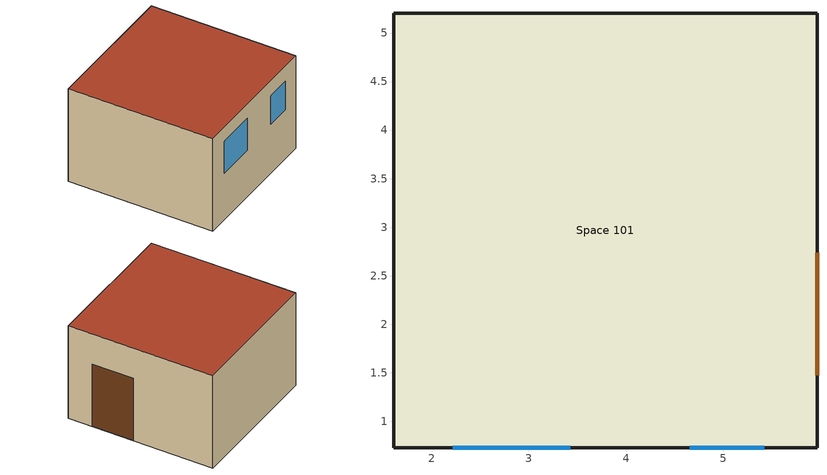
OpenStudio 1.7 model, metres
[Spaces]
Space 101
 floor ground: 5.97,5.2 5.97,0.73 1.6,0.73 1.6,5.2 z0
 wall outside: 1.6,5.2 1.6,0.73 5.97,0.73 5.97,5.2 1.6,5.2 z0:3.05
 window: 2.22,0.73 3.43,0.73 z1.53:2.57; 4.66,0.73 5.42,0.73 z1.61:2.55
 door: 5.97,1.47 5.97,2.74 z0:2.05
 roof outside: 5.97,0.73 5.97,5.2 1.6,5.2 1.6,0.73 z3.05
[ClimateZones]
Climate Zone Institution Name 1=ASHRAE; Climate Zone Document Name 1=ANSI/ASHRAE Standard 169; Climate Zone Document Year 1=2006; Climate Zone Institution Name 2=CEC; Climate Zone Document Name 2=California Climate Zone Descriptions; Climate Zone Document Year 2=1995
[Building]
Building 1: Space Type=189.1-2009 - Office - OpenOffice - CZ4-8; Default Construction Set=189.1-2009 - CZ5 - Office 1
[DefaultConstructionSet]
189.1-2009 - CZ5 - Office 1: Default Exterior Surface Constructions=Default Surface Constructions 1; Default Interior Surface Constructions=Default Surface Constructions 2; Default Ground Contact Surface Constructions=Default Surface Constructions 3; Default Exterior SubSurface Constructions=Default Sub Surface Constructions 3; Default Interior SubSurface Constructions=Default Sub Surface Constructions 2; Interior Partition Construction=Interior Partition
[DefaultSurfaceConstructions]
Name | Floor Construction | Wall Construction | Roof Ceiling Construction
Default Surface Constructions 1 | ExtSlabCarpet 4in ClimateZone 1-8 | ASHRAE 189.1-2009 ExtWall Mass ClimateZone 5 | ASHRAE 189.1-2009 ExtRoof IEAD ClimateZone 2-5
Default Surface Constructions 2 | Interior Floor | Interior Wall | Interior Ceiling
Default Surface Constructions 3 | ExtSlabCarpet 4in ClimateZone 1-8 | ExtSlabCarpet 4in ClimateZone 1-8 | ExtSlabCarpet 4in ClimateZone 1-8
[Construction]
ExtSlabCarpet 4in ClimateZone 1-8: MAT-CC05 4 HW CONCRETE, CP02 CARPET PAD
ASHRAE 189.1-2009 ExtWall Mass ClimateZone 5: 1IN Stucco, 8IN Concrete HW, Wall Insulation [40], 1/2IN Gypsum
ASHRAE 189.1-2009 ExtRoof IEAD ClimateZone 2-5: Roof Membrane, Roof Insulation [21], Metal Decking
Interior Floor: F16 Acoustic tile, F05 Ceiling air space resistance, M11 100mm lightweight concrete
Interior Wall: G01a 19mm gypsum board, F04 Wall air space resistance, G01a 19mm gypsum board
Interior Ceiling: M11 100mm lightweight concrete, F05 Ceiling air space resistance, F16 Acoustic tile
Exterior Door: F08 Metal surface, I01 25mm insulation board
Interior Window: Clear 3mm
Interior Door; Interior Partition: G05 25mm wood
Interior Window 1: Clear 3mm 1
[Material] Thermal Absorptance=0.9
Name | Roughness | Thickness {m} | Conductivity {W/m-K} | Density {kg/m3} | Specific Heat {J/kg-K} | Solar Absorptance | Visible Absorptance
MAT-CC05 4 HW CONCRETE | Rough | 0.1016 | 1.311 | 2240 | 836.8 | 0.85 | 0.85
1IN Stucco | Smooth | 0.0253 | 0.6918 | 1858 | 837 | 0.92 | 0.92
8IN Concrete HW | MediumRough | 0.2033 | 1.7296 | 2243 | 837 | 0.65 | 0.65
Wall Insulation [40] | MediumRough | 0.0794 | 0.0432 | 91 | 837 | 0.5 | 0.5
1/2IN Gypsum | Smooth | 0.0127 | 0.16 | 784.9 | 830 | 0.4 | 0.4
Roof Membrane | VeryRough | 0.0095 | 0.16 | 1121.29 | 1460 | 0.7 | 0.7
Roof Insulation [21] | MediumRough | 0.2105 | 0.049 | 265 | 836.8 | 0.7 | 0.7
Metal Decking | MediumSmooth | 0.0015 | 45.006 | 7680 | 418.4 | 0.6 | 0.6
F16 Acoustic tile | MediumSmooth | 0.0191 | 0.06 | 368 | 590 | 0.3 | 0.3
M11 100mm lightweight concrete | MediumRough | 0.1016 | 0.53 | 1280 | 840 | 0.5 | 0.5
G01a 19mm gypsum board | MediumSmooth | 0.019 | 0.16 | 800 | 1090 | 0.4 | 0.4
F08 Metal surface | Smooth | 0.0008 | 45.28 | 7824 | 500 | 0.7 | 0.7
I01 25mm insulation board | MediumRough | 0.0254 | 0.03 | 43 | 1210 | 0.6 | 0.6
G05 25mm wood | MediumSmooth | 0.0254 | 0.15 | 608 | 1630 | 0.5 | 0.5
[Material:NoMass]
CP02 CARPET PAD: Roughness=Smooth; Thermal Resistance {m2-K/W}=0.1; Thermal Absorptance=0.9; Solar Absorptance=0.8; Visible Absorptance=0.8
[Material:AirGap]
Name | Thermal Resistance {m2-K/W}
F05 Ceiling air space resistance | 0.18
F04 Wall air space resistance | 0.15
[DefaultSubSurfaceConstructions]
Name | Fixed Window Construction | Operable Window Construction | Door Construction | Tubular Daylight Dome Construction | Tubular Daylight Diffuser Construction
Default Sub Surface Constructions 2 | Interior Window | Interior Window | Interior Door
Default Sub Surface Constructions 3 | Interior Window 1 | Interior Window 1 | Exterior Door | Interior Window | Interior Window
[WindowMaterial:Glazing] Optical Data Type=SpectralAverage; Thickness {m}=0.003; Solar Transmittance at Normal Incidence=0.837; Front Side Solar Reflectance at Normal Incidence=0.075; Back Side Solar Reflectance at Normal Incidence=0; Visible Transmittance at Normal Incidence=0.898; Front Side Visible Reflectance at Normal Incidence=0.081; Back Side Visible Reflectance at Normal Incidence=0; Infrared Transmittance at Normal Incidence=0; Front Side Infrared Hemispherical Emissivity=0.84; Back Side Infrared Hemispherical Emissivity=0.84; Conductivity {W/m-K}=0.9; Dirt Correction Factor for Solar and Visible Transmittance=1; Solar Diffusing=No
Clear 3mm; Clear 3mm 1
[SpaceType]
189.1-2009 - Office - OpenOffice - CZ4-8: Default Schedule Set=189.1-2009 - Office - OpenOffice - CZ4-8 Schedule Set; Design Specification Outdoor Air Object=189.1-2009 - Office - OpenOffice - CZ4-8 Ventilation; Standards Building Type=Office; Standards Space Type=OpenOffice
[BuildingStory]
Building Story 1: Nominal Z Coordinate {m}=0; Nominal Floor to Floor Height {m}=3.048
[Space]
Space 101: Building Story=Building Story 1
[DefaultScheduleSet]
189.1-2009 - Office - OpenOffice - CZ4-8 Schedule Set: Number of People Schedule=Office Work Occ; People Activity Level Schedule=Office Activity; Lighting Schedule=Office Bldg Light; Electric Equipment Schedule=Office Bldg Equip; Infiltration Schedule=Office Infil Quarter On
[Lights:Definition]
189.1-2009 - Office - OpenOffice - CZ4-8 Lights Definition: Design Level Calculation Method=Watts/Area; Watts per Space Floor Area {W/m2}=10.6563
[Lights]
189.1-2009 - Office - OpenOffice - CZ4-8 Lights: Lights Definition=189.1-2009 - Office - OpenOffice - CZ4-8 Lights Definition; Space or SpaceType=189.1-2009 - Office - OpenOffice - CZ4-8
[DesignSpecification:OutdoorAir]
189.1-2009 - Office - OpenOffice - CZ4-8 Ventilation: Outdoor Air Method=Sum; Outdoor Air Flow per Person {m3/s-person}=0.00943895
[People:Definition]
189.1-2009 - Office - OpenOffice - CZ4-8 People Definition: Number of People Calculation Method=People/Area; People per Space Floor Area {person/m2}=0.0565105; Fraction Radiant=0.3
[People]
189.1-2009 - Office - OpenOffice - CZ4-8 People: People Definition=189.1-2009 - Office - OpenOffice - CZ4-8 People Definition; Space or SpaceType=189.1-2009 - Office - OpenOffice - CZ4-8
[SpaceInfiltration:DesignFlowRate]
189.1-2009 - Office - OpenOffice - CZ4-8 Infiltration: Space or SpaceType=189.1-2009 - Office - OpenOffice - CZ4-8; Design Flow Rate Calculation Method=Flow/ExteriorArea; Flow per Exterior Surface Area {m3/s-m2}=0.000226568
[ElectricEquipment:Definition]
189.1-2009 - Office - OpenOffice - CZ4-8 Electric Equipment Definition: Design Level Calculation Method=Watts/Area; Watts per Space Floor Area {W/m2}=7.64238
[ElectricEquipment]
189.1-2009 - Office - OpenOffice - CZ4-8 Electric Equipment: Electric Equipment Definition=189.1-2009 - Office - OpenOffice - CZ4-8 Electric Equipment Definition; Space or SpaceType=189.1-2009 - Office - OpenOffice - CZ4-8
[Schedule:Ruleset]
Name | Default Day Schedule | Summer Design Day Schedule | Winter Design Day Schedule
Office Bldg Light | Office Bldg Light Default Schedule | Office Bldg Light Summer Design Day | Office Bldg Light Winter Design Day
Office Activity | Office Activity Default Schedule | Office Activity Summer Design Day | Office Activity Winter Design Day
Office Infil Quarter On | Office Infil Quarter On Default Schedule | Office Infil Quarter On Summer Design Day | Office Infil Quarter On Winter Design Day
Office Bldg Equip | Office Bldg Equip Default Schedule | Office Bldg Equip Summer Design Day | Office Bldg Equip Winter Design Day
Office Work Occ | Office Bldg Occ Default Schedule | Office Bldg Occ Summer Design Day | Office Bldg Occ Winter Design Day
[Schedule:Day]
Office Bldg Light Default Schedule: 5, 0, 0.05, 7, 0, 0.1, 8, 0, 0.3, 17, 0, 0.9, 18, 0, 0.7, 20, 0, 0.5, 22, 0, 0.3, 23, 0, 0.1, 24, 0, 0.05
Office Bldg Light Summer Design Day; Office Infil Quarter On Rule 1 Day Schedule; Office Bldg Equip Summer Design Day: 24, 0, 1
Office Bldg Light Winter Design Day; Office Bldg Equip Winter Design Day; Office Bldg Occ Winter Design Day; Office Bldg Occ Rule 1 Day Schedule: 24, 0, 0
Office Bldg Light Rule 1 Day Schedule: 24, 0, 0.05
Office Bldg Light Rule 2 Day Schedule: 6, 0, 0.05, 8, 0, 0.1, 14, 0, 0.5, 17, 0, 0.15, 24, 0, 0.05
Office Activity Default Schedule; Office Activity Summer Design Day; Office Activity Winter Design Day: 24, 0, 132
Office Infil Quarter On Default Schedule; Office Infil Quarter On Summer Design Day: 6, 0, 1, 22, 0, 0.25, 24, 0, 1
Office Infil Quarter On Winter Design Day; Office Infil Quarter On Rule 2 Day Schedule: 6, 0, 1, 18, 0, 0.25, 24, 0, 1
Office Bldg Equip Default Schedule: 8, 0, 0.4, 12, 0, 0.9, 13, 0, 0.8, 17, 0, 0.9, 18, 0, 0.8, 20, 0, 0.6, 22, 0, 0.5, 24, 0, 0.4
Office Bldg Equip Rule 1 Day Schedule: 24, 0, 0.3
Office Bldg Equip Rule 2 Day Schedule: 6, 0, 0.3, 8, 0, 0.4, 14, 0, 0.5, 17, 0, 0.35, 24, 0, 0.3
Office Bldg Occ Default Schedule: 6, 0, 0, 7, 0, 0.1, 8, 0, 0.2, 12, 0, 0.85, 13, 0, 0.5, 17, 0, 0.85, 18, 0, 0.7, 20, 0, 0.4, 22, 0, 0.1, 24, 0, 0.05
Office Bldg Occ Summer Design Day: 6, 0, 0, 22, 0, 1, 24, 0, 0.05
Office Bldg Occ Rule 2 Day Schedule: 6, 0, 0, 8, 0, 0.1, 14, 0, 0.4, 17, 0, 0.1, 24, 0, 0
[Schedule:Rule] Apply Monday=No; Apply Tuesday=No; Apply Wednesday=No; Apply Thursday=No; Apply Friday=No; Date Specification Type=DateRange; Start Month=1; Start Day=1; End Month=12; End Day=31
Name | Schedule Ruleset | Rule Order | Day Schedule | Apply Sunday | Apply Saturday
Office Bldg Light Rule 1 | Office Bldg Light | 0 | Office Bldg Light Rule 1 Day Schedule | Yes | No
Office Bldg Light Rule 2 | Office Bldg Light | 1 | Office Bldg Light Rule 2 Day Schedule | No | Yes
Office Infil Quarter On Rule 1 | Office Infil Quarter On | 0 | Office Infil Quarter On Rule 1 Day Schedule | Yes | No
Office Infil Quarter On Rule 2 | Office Infil Quarter On | 1 | Office Infil Quarter On Rule 2 Day Schedule | No | Yes
Office Bldg Equip Rule 1 | Office Bldg Equip | 0 | Office Bldg Equip Rule 1 Day Schedule | Yes | No
Office Bldg Equip Rule 2 | Office Bldg Equip | 1 | Office Bldg Equip Rule 2 Day Schedule | No | Yes
Office Work Occ Rule 1 | Office Work Occ | 0 | Office Bldg Occ Rule 1 Day Schedule | Yes | No
Office Work Occ Rule 2 | Office Work Occ | 1 | Office Bldg Occ Rule 2 Day Schedule | No | Yes
